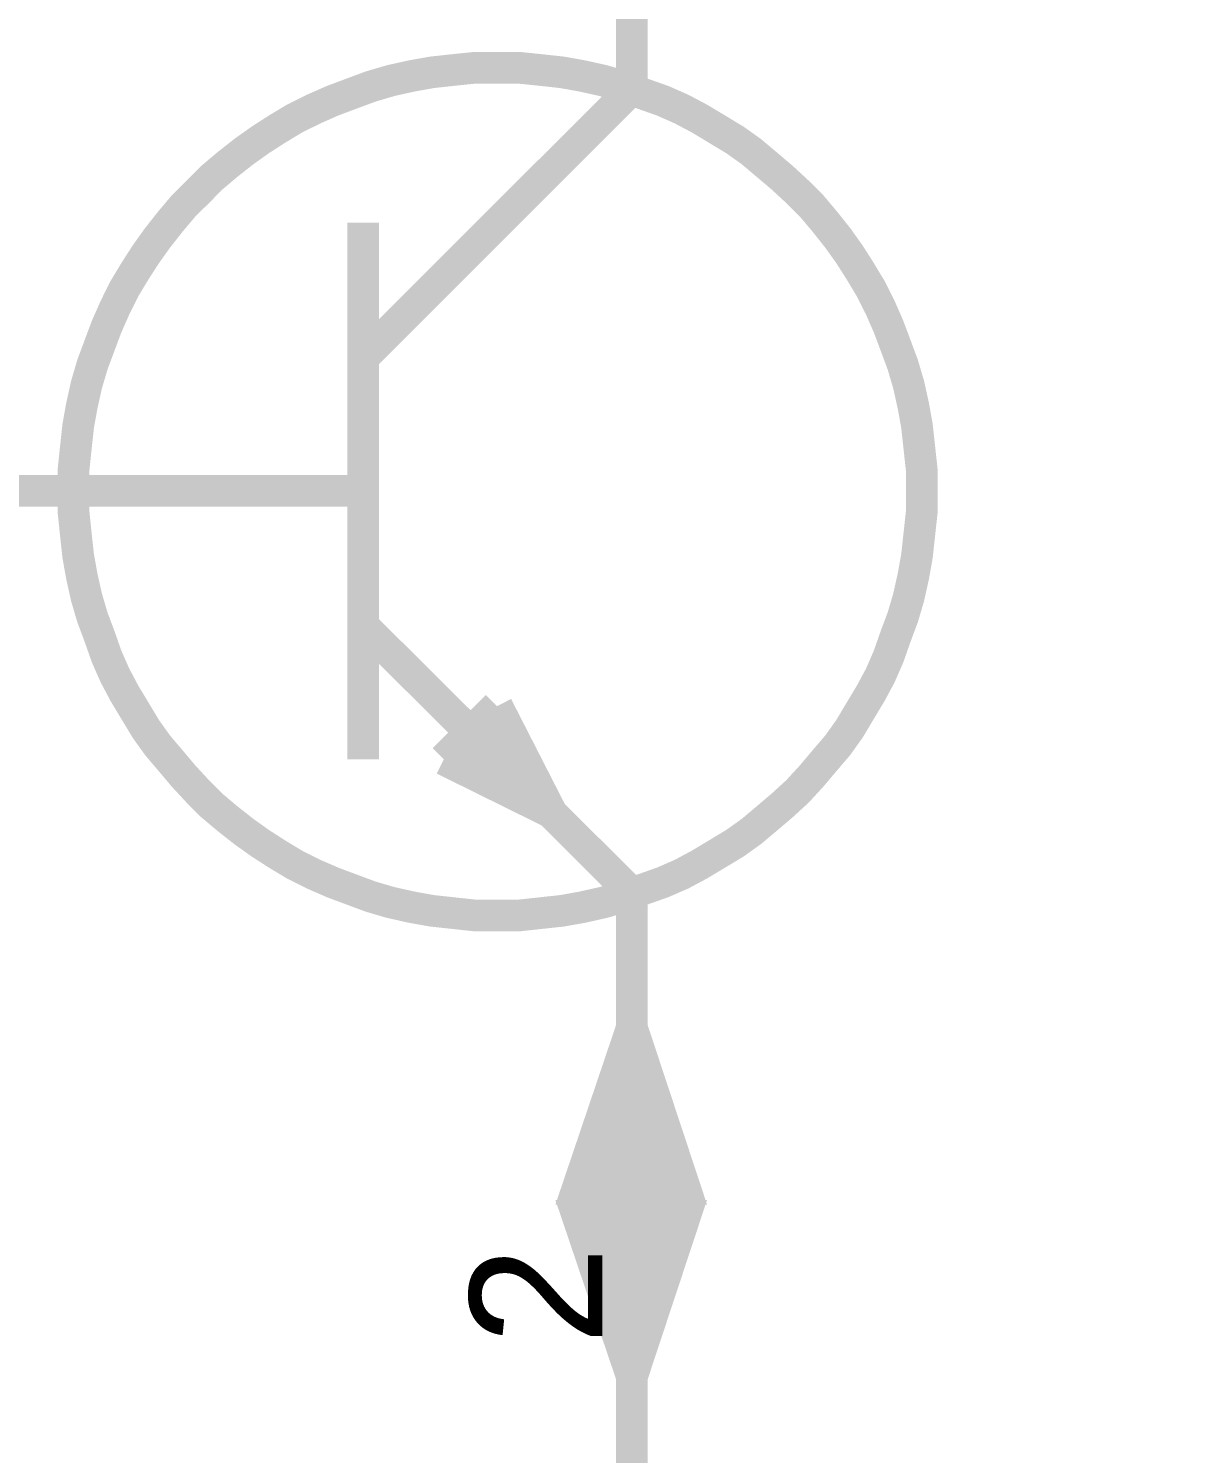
# Model space of a CAD drawing. Header units: millimetres. Extents: x 0 to 800, y 0 to 567.
# Drawn here: x 103.52 to 114.63, y 425.98 to 439.48 of the extents above; entities that cross this region are included whole.
import ezdxf

# ---------------------------------------------------------------- set-up
doc = ezdxf.new("R2010")
doc.units = ezdxf.units.MM
doc.layers.add('Sheet', color=255, linetype='Continuous')

msp = doc.modelspace()

# ---------------------------------------------------------------- linework, layer by layer
at = {"layer": 'Sheet', "const_width": 0.3}
for points in [[(109.23, 438.904), (109.23, 440.169)], [(103.944, 435.096), (103.944, 435.298), (103.966, 435.51), (103.988, 435.712), (104.022, 435.902), (104.067, 436.104), (104.123, 436.294), (104.19, 436.474), (104.257, 436.653), (104.336, 436.832), (104.425, 437.011), (104.526, 437.179), (104.627, 437.336), (104.739, 437.493), (104.862, 437.649), (104.985, 437.795), (105.12, 437.929), (105.254, 438.064), (105.4, 438.187), (105.556, 438.31), (105.713, 438.422), (105.87, 438.523), (106.038, 438.624), (106.217, 438.713), (106.396, 438.792), (106.575, 438.859), (106.755, 438.926), (106.945, 438.982), (107.147, 439.027), (107.337, 439.061), (107.539, 439.083), (107.751, 439.105), (107.953, 439.105)], [(107.953, 439.105), (107.751, 439.105), (107.539, 439.083), (107.337, 439.061), (107.147, 439.027), (106.945, 438.982), (106.755, 438.926), (106.575, 438.859), (106.396, 438.792), (106.217, 438.713), (106.038, 438.624), (105.87, 438.523), (105.713, 438.422), (105.556, 438.31), (105.4, 438.187), (105.254, 438.064), (105.12, 437.929), (104.985, 437.795), (104.862, 437.649), (104.739, 437.493), (104.627, 437.336), (104.526, 437.179), (104.425, 437.011), (104.336, 436.832), (104.257, 436.653), (104.19, 436.474), (104.123, 436.294), (104.067, 436.104), (104.022, 435.902), (103.988, 435.712), (103.966, 435.51), (103.944, 435.298), (103.944, 435.096)], [(107.953, 439.105), (107.953, 439.105)], [(107.953, 439.105), (108.155, 439.105), (108.367, 439.083), (108.569, 439.061), (108.759, 439.027), (108.961, 438.982), (109.151, 438.926), (109.331, 438.859), (109.521, 438.792), (109.7, 438.713), (109.868, 438.624), (110.036, 438.523), (110.204, 438.422), (110.361, 438.31), (110.507, 438.187), (110.652, 438.064), (110.798, 437.929), (110.932, 437.795), (111.055, 437.649), (111.179, 437.493), (111.291, 437.336), (111.391, 437.179), (111.492, 437.011), (111.582, 436.832), (111.66, 436.653), (111.727, 436.474), (111.794, 436.294), (111.85, 436.104), (111.895, 435.902), (111.929, 435.712), (111.951, 435.51), (111.974, 435.298), (111.974, 435.096)], [(111.974, 435.096), (111.974, 435.298), (111.951, 435.51), (111.929, 435.712), (111.895, 435.902), (111.85, 436.104), (111.794, 436.294), (111.727, 436.474), (111.66, 436.653), (111.582, 436.832), (111.492, 437.011), (111.391, 437.179), (111.291, 437.336), (111.179, 437.493), (111.055, 437.649), (110.932, 437.795), (110.798, 437.929), (110.652, 438.064), (110.507, 438.187), (110.361, 438.31), (110.204, 438.422), (110.036, 438.523), (109.868, 438.624), (109.7, 438.713), (109.521, 438.792), (109.331, 438.859), (109.151, 438.926), (108.961, 438.982), (108.759, 439.027), (108.569, 439.061), (108.367, 439.083), (108.155, 439.105), (107.953, 439.105)], [(106.687, 436.362), (109.23, 438.904)], [(106.687, 437.638), (106.687, 432.554)], [(101.603, 435.096), (106.687, 435.096)], [(107.953, 431.075), (107.751, 431.075), (107.539, 431.098), (107.337, 431.12), (107.147, 431.154), (106.945, 431.199), (106.755, 431.255), (106.575, 431.322), (106.396, 431.389), (106.217, 431.467), (106.038, 431.557), (105.87, 431.658), (105.713, 431.759), (105.556, 431.871), (105.4, 431.994), (105.254, 432.117), (105.12, 432.251), (104.985, 432.397), (104.862, 432.543), (104.739, 432.688), (104.627, 432.845), (104.526, 433.013), (104.425, 433.181), (104.336, 433.349), (104.257, 433.528), (104.19, 433.719), (104.123, 433.898), (104.067, 434.088), (104.022, 434.29), (103.988, 434.48), (103.966, 434.682), (103.944, 434.894), (103.944, 435.096)], [(103.944, 435.096), (103.944, 435.096)], [(103.944, 435.096), (103.944, 434.894), (103.966, 434.682), (103.988, 434.48), (104.022, 434.29), (104.067, 434.088), (104.123, 433.898), (104.19, 433.719), (104.257, 433.528), (104.336, 433.349), (104.425, 433.181), (104.526, 433.013), (104.627, 432.845), (104.739, 432.688), (104.862, 432.543), (104.985, 432.397), (105.12, 432.251), (105.254, 432.117), (105.4, 431.994), (105.556, 431.871), (105.713, 431.759), (105.87, 431.658), (106.038, 431.557), (106.217, 431.467), (106.396, 431.389), (106.575, 431.322), (106.755, 431.255), (106.945, 431.199), (107.147, 431.154), (107.337, 431.12), (107.539, 431.098), (107.751, 431.075), (107.953, 431.075)], [(111.974, 435.096), (111.974, 434.894), (111.951, 434.682), (111.929, 434.48), (111.895, 434.29), (111.85, 434.088), (111.794, 433.898), (111.727, 433.719), (111.66, 433.528), (111.582, 433.349), (111.492, 433.181), (111.391, 433.013), (111.291, 432.845), (111.179, 432.688), (111.055, 432.543), (110.932, 432.397), (110.798, 432.251), (110.652, 432.117), (110.507, 431.994), (110.361, 431.871), (110.204, 431.759), (110.036, 431.658), (109.868, 431.557), (109.7, 431.467), (109.521, 431.389), (109.331, 431.322), (109.151, 431.255), (108.961, 431.199), (108.759, 431.154), (108.569, 431.12), (108.367, 431.098), (108.155, 431.075), (107.953, 431.075)], [(107.953, 431.075), (108.155, 431.075), (108.367, 431.098), (108.569, 431.12), (108.759, 431.154), (108.961, 431.199), (109.151, 431.255), (109.331, 431.322), (109.521, 431.389), (109.7, 431.467), (109.868, 431.557), (110.036, 431.658), (110.204, 431.759), (110.361, 431.871), (110.507, 431.994), (110.652, 432.117), (110.798, 432.251), (110.932, 432.397), (111.055, 432.543), (111.179, 432.688), (111.291, 432.845), (111.391, 433.013), (111.492, 433.181), (111.582, 433.349), (111.66, 433.528), (111.727, 433.719), (111.794, 433.898), (111.85, 434.088), (111.895, 434.29), (111.929, 434.48), (111.951, 434.682), (111.974, 434.894), (111.974, 435.096)], [(111.974, 435.096), (111.974, 435.096), (111.974, 435.096), (111.974, 435.096), (111.974, 435.096), (111.974, 435.096), (111.974, 435.096), (111.974, 435.096), (111.974, 435.096), (111.974, 435.096), (111.974, 435.096), (111.974, 435.096), (111.974, 435.096), (111.974, 435.096), (111.974, 435.096), (111.974, 435.096), (111.974, 435.096), (111.974, 435.096), (111.974, 435.096), (111.974, 435.096), (111.974, 435.096), (111.974, 435.096), (111.974, 435.096), (111.974, 435.096), (111.974, 435.096), (111.974, 435.096), (111.974, 435.096), (111.974, 435.096), (111.974, 435.096), (111.974, 435.096), (111.974, 435.096), (111.974, 435.096), (111.974, 435.096)], [(111.974, 435.096), (111.974, 435.096)], [(106.687, 433.819), (109.23, 431.288)], [(107.449, 432.554), (107.953, 433.058)], [(107.953, 433.058), (108.468, 432.05)], [(108.468, 432.05), (107.449, 432.554)], [(109.23, 431.288), (109.23, 430.012)], [(107.953, 431.075), (107.953, 431.075)], [(109.23, 430.012), (109.23, 427.469)], [(109.23, 427.469), (109.23, 415.027), (114.482, 415.027)]]:
    msp.add_lwpolyline(points, dxfattribs=at)
at = {"layer": 'Sheet'}
for points, const_width in [([(108.715, 428.488), (109.23, 430.012), (109.734, 428.488), (108.715, 428.488)], 0.3), ([(108.715, 428.488), (109.23, 430.012), (109.734, 428.488), (108.715, 428.488)], 0.0991), ([(108.715, 428.231), (109.734, 428.231), (109.23, 426.708), (108.715, 428.231)], 0.3), ([(108.715, 428.231), (109.734, 428.231), (109.23, 426.708), (108.715, 428.231)], 0.0991)]:
    msp.add_lwpolyline(points, close=True, dxfattribs=dict(at, const_width=const_width))
for points in [[(109.797, 428.448), (109.22, 430.179), (108.643, 428.448)], [(108.643, 428.294), (109.22, 426.563), (109.797, 428.294)]]:
    msp.add_solid(points, dxfattribs=at)

# ---------------------------------------------------------------- texts
msp.add_text('2', height=1.254, rotation=90, dxfattribs=at).set_placement((108.95, 427.01))

doc.saveas('drawing.dxf')
